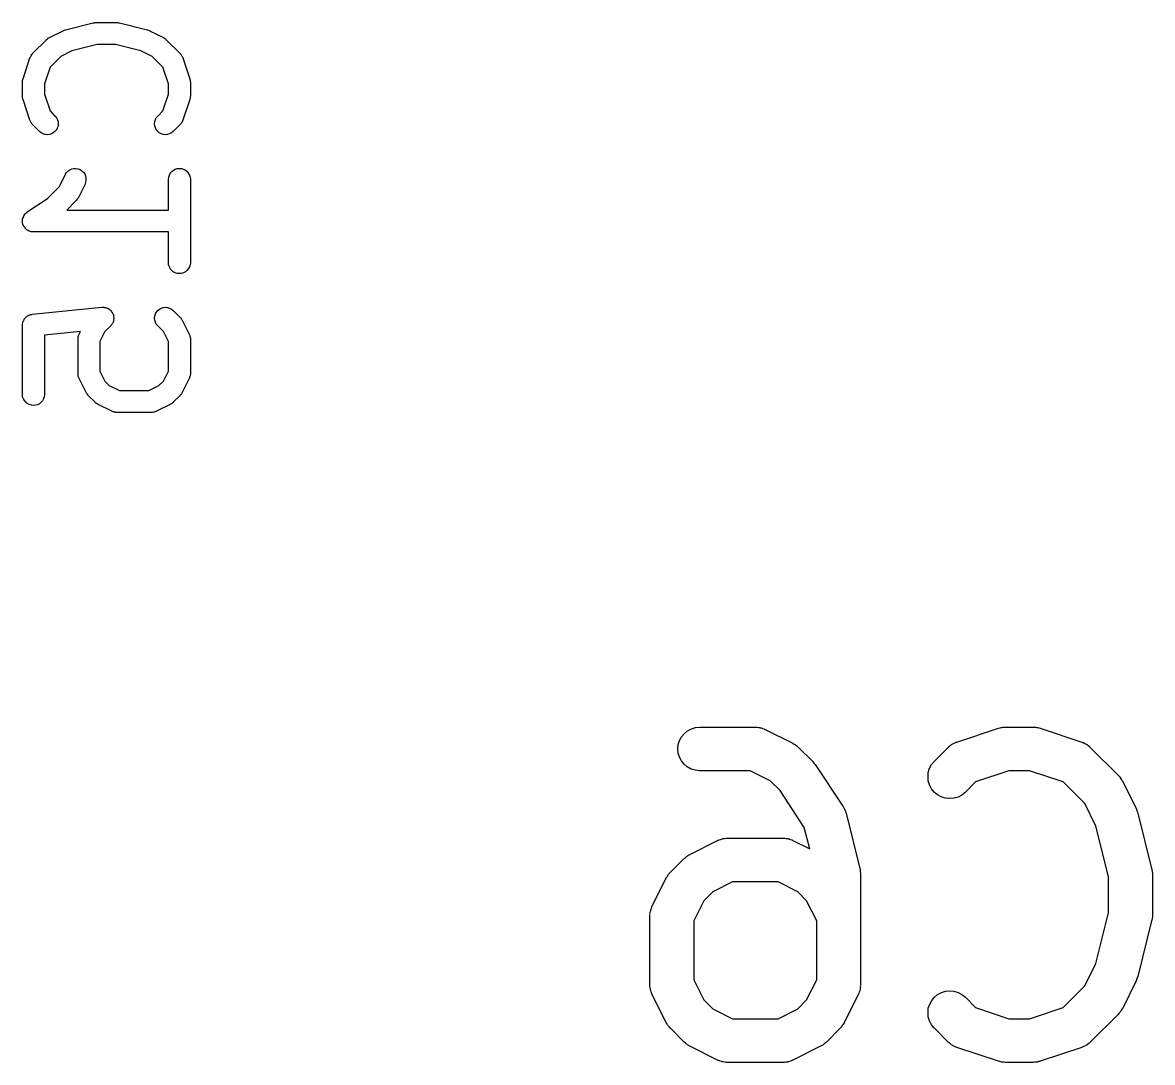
# Model space of a CAD drawing. Extents: x 112.9 to 189.1, y -124 to -78.
# Drawn here: x 160.489 to 164.361, y -92.697 to -89.132 of the extents above; entities that cross this region are included whole.
import ezdxf

# ---------------------------------------------------------------- set-up
doc = ezdxf.new("R2010")
doc.units = 0
doc.layers.add('BLACK', color=7, linetype='CONTINUOUS')

msp = doc.modelspace()

# ---------------------------------------------------------------- linework, layer by layer
at = {"layer": 'BLACK', "linetype": 'CONTINUOUS'}
for p, q in [((160.636, -89.1565), (160.731, -89.1327)), ((160.731, -89.1327), (160.732, -89.1325)), ((160.732, -89.1325), (160.733, -89.1325)), ((160.733, -89.1323), (160.736, -89.132)), ((160.733, -89.1325), (160.733, -89.1323)), ((160.736, -89.132), (160.739, -89.1316)), ((160.739, -89.1316), (160.74, -89.1316)), ((160.74, -89.1316), (160.74, -89.1315)), ((160.74, -89.1315), (160.812, -89.1315)), ((160.812, -89.1315), (160.812, -89.1316)), ((160.812, -89.1316), (160.813, -89.1316)), ((160.813, -89.1316), (160.814, -89.1316)), ((160.814, -89.1316), (160.817, -89.132)), ((160.817, -89.132), (160.82, -89.1324)), ((160.82, -89.1324), (160.82, -89.1326)), ((160.82, -89.1326), (160.821, -89.1327)), ((160.821, -89.1327), (160.916, -89.1565)), ((160.581, -89.1831), (160.628, -89.1593)), ((160.628, -89.1593), (160.629, -89.1591)), ((160.629, -89.1589), (160.633, -89.1578)), ((160.629, -89.159), (160.629, -89.1589)), ((160.629, -89.1591), (160.629, -89.159)), ((160.633, -89.1578), (160.636, -89.1566)), ((160.636, -89.1566), (160.636, -89.1565)), ((160.636, -89.1565), (160.636, -89.1565)), ((160.916, -89.1565), (160.917, -89.1566)), ((160.917, -89.1566), (160.917, -89.1567)), ((160.917, -89.1567), (160.917, -89.1567)), ((160.917, -89.1567), (160.92, -89.1579)), ((160.92, -89.1579), (160.924, -89.1592)), ((160.924, -89.1592), (160.924, -89.1593)), ((160.924, -89.1593), (160.924, -89.1593)), ((160.924, -89.1593), (160.972, -89.1831)), ((160.523, -89.2378), (160.571, -89.1902)), ((160.571, -89.1898), (160.573, -89.1885)), ((160.571, -89.1902), (160.571, -89.1898)), ((160.573, -89.1885), (160.575, -89.187)), ((160.575, -89.187), (160.576, -89.1862)), ((160.576, -89.1862), (160.577, -89.1852)), ((160.577, -89.1852), (160.579, -89.1842)), ((160.579, -89.1842), (160.581, -89.1831)), ((160.745, -89.2065), (160.658, -89.2282)), ((160.807, -89.2065), (160.745, -89.2065)), ((160.894, -89.2282), (160.807, -89.2065)), ((160.972, -89.1831), (160.972, -89.1834)), ((160.972, -89.1834), (160.974, -89.1845)), ((160.974, -89.1845), (160.976, -89.1855)), ((160.976, -89.1855), (160.977, -89.1865)), ((160.977, -89.1865), (160.978, -89.1873)), ((160.978, -89.1873), (160.98, -89.1888)), ((160.98, -89.1888), (160.981, -89.1901)), ((160.981, -89.1901), (161.029, -89.2378)), ((160.515, -89.2499), (160.517, -89.2476)), ((160.517, -89.2476), (160.518, -89.2453)), ((160.518, -89.2444), (160.519, -89.2434)), ((160.518, -89.2453), (160.518, -89.2444)), ((160.519, -89.2434), (160.52, -89.2414)), ((160.52, -89.2414), (160.522, -89.2394)), ((160.522, -89.2394), (160.523, -89.2386)), ((160.523, -89.2386), (160.523, -89.2378)), ((160.62, -89.2475), (160.583, -89.2845)), ((160.658, -89.2282), (160.62, -89.2475)), ((160.933, -89.2475), (160.894, -89.2282)), ((160.97, -89.2845), (160.933, -89.2475)), ((161.029, -89.2378), (161.029, -89.2381)), ((161.029, -89.2381), (161.03, -89.239)), ((161.03, -89.239), (161.031, -89.2398)), ((161.031, -89.2398), (161.032, -89.2419)), ((161.032, -89.2419), (161.034, -89.2439)), ((161.034, -89.2439), (161.034, -89.2448)), ((161.034, -89.2448), (161.035, -89.2457)), ((161.035, -89.2457), (161.036, -89.2481)), ((161.036, -89.2481), (161.037, -89.2504)), ((160.491, -89.3239), (160.514, -89.2524)), ((160.514, -89.2524), (160.515, -89.2519)), ((160.515, -89.2509), (160.515, -89.2499)), ((160.515, -89.2519), (160.515, -89.2509)), ((160.583, -89.2845), (160.564, -89.3418)), ((160.989, -89.3418), (160.97, -89.2845)), ((161.037, -89.2504), (161.038, -89.2514)), ((161.038, -89.2514), (161.038, -89.2524)), ((161.038, -89.2524), (161.062, -89.3239)), ((160.49, -89.3259), (160.491, -89.3239)), ((160.49, -89.3279), (160.49, -89.3259)), ((161.062, -89.3239), (161.062, -89.3244)), ((161.062, -89.3244), (161.062, -89.3264)), ((161.062, -89.3264), (161.063, -89.3284)), ((160.489, -89.3295), (160.49, -89.3279)), ((160.489, -89.331), (160.489, -89.3295)), ((160.489, -89.3331), (160.489, -89.331)), ((160.489, -89.3352), (160.489, -89.3331)), ((160.489, -89.3357), (160.489, -89.3352)), ((160.489, -89.3833), (160.489, -89.3357)), ((160.564, -89.3418), (160.564, -89.3772)), ((160.989, -89.3772), (160.989, -89.3418)), ((161.063, -89.3284), (161.063, -89.33)), ((161.063, -89.33), (161.063, -89.3315)), ((161.063, -89.3315), (161.063, -89.3336)), ((161.063, -89.3336), (161.064, -89.3357)), ((161.064, -89.3357), (161.064, -89.3833)), ((160.489, -89.3854), (160.489, -89.3833)), ((160.489, -89.3875), (160.489, -89.3854)), ((160.489, -89.3891), (160.489, -89.3875)), ((160.489, -89.3906), (160.489, -89.3891)), ((160.49, -89.3926), (160.489, -89.3906)), ((160.49, -89.3947), (160.49, -89.3926)), ((160.491, -89.3952), (160.49, -89.3947)), ((160.514, -89.4666), (160.491, -89.3952)), ((160.564, -89.3772), (160.583, -89.4345)), ((160.97, -89.4345), (160.989, -89.3772)), ((161.062, -89.3952), (161.038, -89.4666)), ((161.063, -89.3911), (161.062, -89.3931)), ((161.062, -89.3931), (161.062, -89.3952)), ((161.064, -89.3839), (161.063, -89.3859)), ((161.063, -89.3859), (161.063, -89.3881)), ((161.063, -89.3881), (161.063, -89.3896)), ((161.063, -89.3896), (161.063, -89.3911)), ((161.064, -89.3833), (161.064, -89.3839)), ((160.583, -89.4345), (160.6, -89.4521)), ((160.952, -89.4521), (160.97, -89.4345)), ((160.515, -89.4676), (160.514, -89.4666)), ((160.515, -89.4687), (160.515, -89.4676)), ((160.516, -89.471), (160.515, -89.4687)), ((160.517, -89.4733), (160.516, -89.471)), ((160.518, -89.4742), (160.517, -89.4733)), ((160.519, -89.4752), (160.518, -89.4742)), ((160.52, -89.4772), (160.519, -89.4752)), ((160.522, -89.4793), (160.52, -89.4772)), ((160.522, -89.48), (160.522, -89.4793)), ((160.523, -89.4809), (160.522, -89.48)), ((160.523, -89.4813), (160.523, -89.4809)), ((160.547, -89.5051), (160.523, -89.4813)), ((160.6, -89.4521), (160.601, -89.4524)), ((160.601, -89.4524), (160.605, -89.4581)), ((160.605, -89.4581), (160.609, -89.4646)), ((160.609, -89.4646), (160.611, -89.4717)), ((160.611, -89.4717), (160.611, -89.479)), ((160.611, -89.479), (160.611, -89.4862)), ((160.941, -89.4784), (160.942, -89.4712)), ((160.942, -89.4857), (160.941, -89.4784)), ((160.942, -89.4712), (160.944, -89.4642)), ((160.944, -89.4642), (160.947, -89.4577)), ((160.947, -89.4577), (160.952, -89.4521)), ((161.029, -89.4813), (161.005, -89.5051)), ((161.03, -89.4804), (161.029, -89.4813)), ((161.032, -89.4776), (161.03, -89.4797)), ((161.03, -89.4797), (161.03, -89.4804)), ((161.034, -89.4756), (161.032, -89.4776)), ((161.035, -89.4738), (161.034, -89.4747)), ((161.034, -89.4747), (161.034, -89.4756)), ((161.036, -89.4714), (161.035, -89.4738)), ((161.037, -89.4692), (161.036, -89.4714)), ((161.038, -89.4671), (161.037, -89.4681)), ((161.037, -89.4681), (161.037, -89.4692)), ((161.038, -89.4666), (161.038, -89.4671)), ((160.553, -89.5097), (160.547, -89.5051)), ((160.559, -89.5132), (160.553, -89.5097)), ((160.566, -89.5153), (160.559, -89.5132)), ((160.574, -89.5161), (160.566, -89.5153)), ((160.581, -89.5154), (160.574, -89.5161)), ((160.588, -89.5133), (160.581, -89.5154)), ((160.594, -89.5099), (160.588, -89.5133)), ((160.6, -89.5053), (160.594, -89.5099)), ((160.605, -89.4997), (160.6, -89.5053)), ((160.608, -89.4932), (160.605, -89.4997)), ((160.611, -89.4862), (160.608, -89.4932)), ((160.944, -89.4927), (160.942, -89.4857)), ((160.947, -89.4992), (160.944, -89.4927)), ((160.952, -89.5049), (160.947, -89.4992)), ((160.957, -89.5096), (160.952, -89.5049)), ((160.964, -89.5131), (160.957, -89.5096)), ((160.971, -89.5153), (160.964, -89.5131)), ((160.978, -89.5161), (160.971, -89.5153)), ((160.985, -89.5154), (160.978, -89.5161)), ((160.992, -89.5134), (160.985, -89.5154)), ((160.999, -89.51), (160.992, -89.5134)), ((161.005, -89.5055), (160.999, -89.51)), ((161.005, -89.5051), (161.005, -89.5055)), ((160.645, -89.6404), (160.651, -89.6363)), ((160.651, -89.6363), (160.658, -89.6333)), ((160.658, -89.6333), (160.665, -89.6318)), ((160.665, -89.6318), (160.672, -89.6317)), ((160.672, -89.6317), (160.679, -89.633)), ((160.679, -89.633), (160.686, -89.6356)), ((160.686, -89.6356), (160.692, -89.6396)), ((161.006, -89.6377), (161.012, -89.6343)), ((161.012, -89.6343), (161.019, -89.6322)), ((161.019, -89.6322), (161.026, -89.6315)), ((161.026, -89.6315), (161.034, -89.6323)), ((161.034, -89.6323), (161.041, -89.6345)), ((161.041, -89.6345), (161.047, -89.638)), ((160.614, -89.6945), (160.636, -89.6523)), ((160.636, -89.6518), (160.64, -89.6457)), ((160.636, -89.6523), (160.636, -89.6518)), ((160.64, -89.6457), (160.645, -89.6404)), ((160.692, -89.6396), (160.698, -89.6446)), ((160.698, -89.6446), (160.702, -89.6506)), ((160.702, -89.6506), (160.705, -89.6573)), ((160.705, -89.6573), (160.706, -89.6645)), ((160.706, -89.6718), (160.705, -89.679)), ((160.706, -89.6645), (160.706, -89.6718)), ((160.989, -89.6685), (160.99, -89.6612)), ((160.989, -89.669), (160.989, -89.6685)), ((160.989, -89.7744), (160.989, -89.669)), ((160.99, -89.6612), (160.992, -89.6543)), ((160.992, -89.6543), (160.995, -89.6479)), ((160.995, -89.6479), (161, -89.6423)), ((161, -89.6423), (161.006, -89.6377)), ((161.047, -89.638), (161.053, -89.6426)), ((161.053, -89.6426), (161.057, -89.6483)), ((161.057, -89.6483), (161.061, -89.6548)), ((161.061, -89.6548), (161.063, -89.6618)), ((161.063, -89.6618), (161.064, -89.669)), ((161.064, -89.669), (161.064, -89.9548)), ((160.574, -89.7351), (160.614, -89.6945)), ((160.703, -89.6858), (160.679, -89.7334)), ((160.705, -89.679), (160.703, -89.6858)), ((160.505, -89.7807), (160.574, -89.7351)), ((160.672, -89.7432), (160.641, -89.7744)), ((160.673, -89.7416), (160.672, -89.7432)), ((160.675, -89.74), (160.673, -89.7416)), ((160.676, -89.7375), (160.675, -89.7387)), ((160.675, -89.7387), (160.675, -89.74)), ((160.677, -89.7357), (160.676, -89.7375)), ((160.679, -89.7339), (160.677, -89.7357)), ((160.679, -89.7334), (160.679, -89.7339)), ((160.493, -89.794), (160.495, -89.791)), ((160.495, -89.7909), (160.498, -89.7879)), ((160.495, -89.791), (160.495, -89.7909)), ((160.495, -89.791), (160.495, -89.791)), ((160.498, -89.7879), (160.5, -89.7853)), ((160.5, -89.7853), (160.503, -89.7829)), ((160.5, -89.7853), (160.5, -89.7853)), ((160.5, -89.7853), (160.5, -89.7853)), ((160.503, -89.7829), (160.505, -89.7807)), ((160.505, -89.7807), (160.505, -89.7807)), ((160.505, -89.7807), (160.505, -89.7807)), ((160.505, -89.7807), (160.505, -89.7807)), ((160.641, -89.7744), (160.989, -89.7744)), ((160.489, -89.8044), (160.491, -89.8008)), ((160.489, -89.8083), (160.489, -89.8044)), ((160.489, -89.8044), (160.489, -89.8044)), ((160.489, -89.8044), (160.489, -89.8044)), ((160.489, -89.8116), (160.489, -89.8083)), ((160.489, -89.8117), (160.489, -89.8116)), ((160.489, -89.8155), (160.489, -89.8117)), ((160.489, -89.8117), (160.489, -89.8117)), ((160.489, -89.8189), (160.489, -89.8155)), ((160.489, -89.819), (160.489, -89.8189)), ((160.49, -89.8226), (160.489, -89.819)), ((160.489, -89.819), (160.489, -89.819)), ((160.491, -89.826), (160.49, -89.8226)), ((160.491, -89.8008), (160.492, -89.7974)), ((160.493, -89.8291), (160.491, -89.826)), ((160.491, -89.826), (160.491, -89.826)), ((160.491, -89.826), (160.491, -89.826)), ((160.492, -89.7974), (160.493, -89.794)), ((160.492, -89.7974), (160.492, -89.7974)), ((160.492, -89.7974), (160.492, -89.7974)), ((160.495, -89.8324), (160.493, -89.8291)), ((160.495, -89.8325), (160.495, -89.8324)), ((160.497, -89.8353), (160.495, -89.8325)), ((160.495, -89.8325), (160.495, -89.8325)), ((160.499, -89.8381), (160.497, -89.8353)), ((160.499, -89.8382), (160.499, -89.8381)), ((160.502, -89.8406), (160.499, -89.8382)), ((160.499, -89.8382), (160.499, -89.8382)), ((160.505, -89.8428), (160.502, -89.8406)), ((160.505, -89.8429), (160.505, -89.8428)), ((160.508, -89.8445), (160.505, -89.8429)), ((160.505, -89.8429), (160.505, -89.8429)), ((160.511, -89.8464), (160.508, -89.8445)), ((160.515, -89.8475), (160.511, -89.8464)), ((160.511, -89.8464), (160.511, -89.8464)), ((160.511, -89.8464), (160.511, -89.8464)), ((160.518, -89.8486), (160.515, -89.8475)), ((160.522, -89.849), (160.518, -89.8486)), ((160.518, -89.8486), (160.518, -89.8486)), ((160.518, -89.8486), (160.518, -89.8486)), ((160.526, -89.8494), (160.522, -89.849)), ((160.989, -89.8494), (160.526, -89.8494)), ((160.526, -89.8494), (160.526, -89.8494)), ((160.526, -89.8494), (160.526, -89.8494)), ((160.526, -89.8494), (160.526, -89.8494)), ((160.526, -89.8494), (160.526, -89.8494)), ((160.989, -89.9548), (160.989, -89.8494)), ((160.989, -89.962), (160.989, -89.9548)), ((160.992, -89.9691), (160.989, -89.962)), ((160.995, -89.9755), (160.992, -89.9691)), ((161, -89.9812), (160.995, -89.9755)), ((161.005, -89.9858), (161, -89.9812)), ((161.052, -89.9816), (161.047, -89.9861)), ((161.057, -89.9759), (161.052, -89.9816)), ((161.061, -89.9695), (161.057, -89.9759)), ((161.063, -89.9626), (161.061, -89.9695)), ((161.064, -89.9553), (161.063, -89.9626)), ((161.064, -89.9548), (161.064, -89.9553)), ((161.012, -89.9893), (161.005, -89.9858)), ((161.019, -89.9915), (161.012, -89.9893)), ((161.026, -89.9923), (161.019, -89.9915)), ((161.033, -89.9916), (161.026, -89.9923)), ((161.04, -89.9895), (161.033, -89.9916)), ((161.047, -89.9861), (161.04, -89.9895)), ((160.501, -90.1412), (160.502, -90.14)), ((160.502, -90.14), (160.504, -90.1389)), ((160.504, -90.1389), (160.506, -90.1377)), ((160.506, -90.1377), (160.507, -90.1369)), ((160.507, -90.1369), (160.509, -90.136)), ((160.509, -90.136), (160.51, -90.1352)), ((160.51, -90.1352), (160.512, -90.1343)), ((160.512, -90.1343), (160.514, -90.1338)), ((160.514, -90.1338), (160.515, -90.1332)), ((160.515, -90.1332), (160.517, -90.1328)), ((160.517, -90.1328), (160.519, -90.1322)), ((160.519, -90.1322), (160.521, -90.1321)), ((160.521, -90.1321), (160.522, -90.1317)), ((160.522, -90.1317), (160.761, -90.1079)), ((160.761, -90.1079), (160.761, -90.1079)), ((160.761, -90.1079), (160.763, -90.1079)), ((160.763, -90.1079), (160.765, -90.1077)), ((160.765, -90.1077), (160.767, -90.1079)), ((160.767, -90.1079), (160.768, -90.108)), ((160.768, -90.108), (160.77, -90.1083)), ((160.77, -90.1083), (160.772, -90.1085)), ((160.772, -90.1085), (160.774, -90.1091)), ((160.774, -90.1091), (160.776, -90.1095)), ((160.776, -90.1095), (160.777, -90.1102)), ((160.777, -90.1102), (160.779, -90.1107)), ((160.779, -90.1107), (160.781, -90.1116)), ((160.781, -90.1116), (160.782, -90.1123)), ((160.782, -90.1123), (160.784, -90.1134)), ((160.784, -90.1134), (160.785, -90.1142)), ((160.785, -90.1142), (160.787, -90.1154)), ((160.787, -90.1154), (160.788, -90.1165)), ((160.788, -90.1165), (160.79, -90.1178)), ((160.79, -90.1178), (160.791, -90.1189)), ((160.791, -90.1189), (160.792, -90.1204)), ((160.792, -90.1204), (160.793, -90.1217)), ((160.793, -90.1217), (160.794, -90.1232)), ((160.794, -90.1232), (160.796, -90.1246)), ((160.796, -90.1246), (160.796, -90.1262)), ((160.796, -90.1262), (160.797, -90.1278)), ((160.797, -90.1278), (160.798, -90.1295)), ((160.798, -90.1295), (160.799, -90.1311)), ((160.799, -90.1311), (160.8, -90.1329)), ((160.8, -90.1329), (160.8, -90.1346)), ((160.8, -90.1346), (160.801, -90.1364)), ((160.801, -90.1364), (160.801, -90.1381)), ((160.801, -90.1381), (160.801, -90.1399)), ((160.801, -90.1399), (160.802, -90.1418)), ((160.941, -90.1448), (160.942, -90.1376)), ((160.942, -90.1376), (160.944, -90.1306)), ((160.944, -90.1306), (160.948, -90.1242)), ((160.948, -90.1242), (160.952, -90.1185)), ((160.952, -90.1185), (160.958, -90.1139)), ((160.958, -90.1139), (160.964, -90.1105)), ((160.964, -90.1105), (160.971, -90.1084)), ((160.971, -90.1084), (160.979, -90.1077)), ((160.979, -90.1077), (160.986, -90.1085)), ((160.986, -90.1085), (160.993, -90.1106)), ((160.993, -90.1106), (160.999, -90.1141)), ((160.999, -90.1141), (161.005, -90.1187)), ((161.005, -90.1187), (161.029, -90.1425)), ((160.489, -90.1632), (160.49, -90.1612)), ((160.489, -90.1652), (160.489, -90.1632)), ((160.489, -90.1669), (160.489, -90.1652)), ((160.489, -90.1685), (160.489, -90.1669)), ((160.489, -90.169), (160.489, -90.1685)), ((160.489, -90.4071), (160.489, -90.169)), ((160.49, -90.158), (160.491, -90.1562)), ((160.49, -90.1597), (160.49, -90.158)), ((160.49, -90.1612), (160.49, -90.1597)), ((160.491, -90.1562), (160.492, -90.1543)), ((160.492, -90.1543), (160.493, -90.1528)), ((160.493, -90.1513), (160.494, -90.1496)), ((160.493, -90.1528), (160.493, -90.1513)), ((160.494, -90.1496), (160.495, -90.1479)), ((160.495, -90.1479), (160.496, -90.1466)), ((160.496, -90.1466), (160.497, -90.1452)), ((160.497, -90.1452), (160.499, -90.1438)), ((160.499, -90.1438), (160.5, -90.1423)), ((160.5, -90.1423), (160.501, -90.1412)), ((160.791, -90.1718), (160.771, -90.1913)), ((160.792, -90.1704), (160.791, -90.1718)), ((160.793, -90.1691), (160.792, -90.1704)), ((160.794, -90.1675), (160.793, -90.1691)), ((160.795, -90.1661), (160.794, -90.1675)), ((160.796, -90.1645), (160.795, -90.1661)), ((160.797, -90.163), (160.796, -90.1645)), ((160.798, -90.1613), (160.797, -90.163)), ((160.799, -90.1596), (160.798, -90.1613)), ((160.8, -90.1563), (160.799, -90.1579)), ((160.799, -90.1579), (160.799, -90.1596)), ((160.801, -90.1527), (160.8, -90.1544)), ((160.8, -90.1544), (160.8, -90.1563)), ((160.802, -90.1491), (160.801, -90.1508)), ((160.801, -90.1508), (160.801, -90.1527)), ((160.802, -90.1418), (160.802, -90.1436)), ((160.802, -90.1436), (160.802, -90.1454)), ((160.802, -90.1454), (160.802, -90.1472)), ((160.802, -90.1472), (160.802, -90.1491)), ((160.942, -90.1521), (160.941, -90.1448)), ((160.944, -90.1592), (160.942, -90.1521)), ((160.947, -90.1657), (160.944, -90.1592)), ((160.952, -90.1714), (160.947, -90.1657)), ((160.952, -90.1718), (160.952, -90.1714)), ((160.972, -90.1913), (160.952, -90.1718)), ((161.029, -90.1425), (161.029, -90.1429)), ((161.029, -90.1429), (161.031, -90.1445)), ((161.031, -90.1445), (161.032, -90.1461)), ((161.032, -90.1461), (161.033, -90.1474)), ((161.033, -90.1474), (161.034, -90.1486)), ((161.034, -90.1486), (161.035, -90.1505)), ((161.035, -90.1505), (161.036, -90.1523)), ((161.036, -90.1523), (161.06, -90.1999)), ((160.688, -90.1906), (160.564, -90.203)), ((160.564, -90.203), (160.564, -90.4071)), ((160.679, -90.2139), (160.68, -90.2114)), ((160.679, -90.215), (160.679, -90.2139)), ((160.679, -90.2161), (160.679, -90.215)), ((160.679, -90.2167), (160.679, -90.2161)), ((160.679, -90.3357), (160.679, -90.2167)), ((160.68, -90.2078), (160.681, -90.2067)), ((160.68, -90.2089), (160.68, -90.2078)), ((160.68, -90.2114), (160.68, -90.2089)), ((160.681, -90.2043), (160.682, -90.2019)), ((160.681, -90.2067), (160.681, -90.2043)), ((160.682, -90.2019), (160.683, -90.2009)), ((160.683, -90.1999), (160.688, -90.1906)), ((160.683, -90.2009), (160.683, -90.1999)), ((160.771, -90.1913), (160.754, -90.2255)), ((160.989, -90.2255), (160.972, -90.1913)), ((161.06, -90.1999), (161.06, -90.2004)), ((161.06, -90.2004), (161.06, -90.2014)), ((161.06, -90.2014), (161.061, -90.2024)), ((161.061, -90.2024), (161.062, -90.2048)), ((161.062, -90.2048), (161.062, -90.2072)), ((161.062, -90.2072), (161.063, -90.2083)), ((161.063, -90.2083), (161.063, -90.2094)), ((161.063, -90.2094), (161.063, -90.2119)), ((161.063, -90.2119), (161.064, -90.2145)), ((161.064, -90.2145), (161.064, -90.2156)), ((161.064, -90.2156), (161.064, -90.2167)), ((161.064, -90.2167), (161.064, -90.3357)), ((160.754, -90.2255), (160.754, -90.3269)), ((160.989, -90.3269), (160.989, -90.2255)), ((160.754, -90.3269), (160.771, -90.3611)), ((160.972, -90.3611), (160.989, -90.3269)), ((160.679, -90.3368), (160.679, -90.3357)), ((160.679, -90.3379), (160.679, -90.3368)), ((160.68, -90.3405), (160.679, -90.3379)), ((160.68, -90.343), (160.68, -90.3405)), ((160.68, -90.3441), (160.68, -90.343)), ((160.68, -90.3451), (160.68, -90.3441)), ((160.681, -90.3476), (160.68, -90.3451)), ((160.682, -90.35), (160.681, -90.3476)), ((160.683, -90.351), (160.682, -90.35)), ((160.683, -90.352), (160.683, -90.351)), ((160.683, -90.3525), (160.683, -90.352)), ((160.707, -90.4001), (160.683, -90.3525)), ((160.771, -90.3611), (160.786, -90.3763)), ((160.956, -90.3763), (160.972, -90.3611)), ((161.06, -90.3525), (161.036, -90.4001)), ((161.061, -90.3505), (161.06, -90.3515)), ((161.06, -90.3515), (161.06, -90.3525)), ((161.062, -90.3456), (161.061, -90.348)), ((161.061, -90.348), (161.061, -90.3505)), ((161.063, -90.3446), (161.062, -90.3456)), ((161.064, -90.3384), (161.063, -90.341)), ((161.063, -90.341), (161.063, -90.3435)), ((161.063, -90.3435), (161.063, -90.3446)), ((161.064, -90.3357), (161.064, -90.3362)), ((161.064, -90.3362), (161.064, -90.3373)), ((161.064, -90.3373), (161.064, -90.3384)), ((160.489, -90.4144), (160.489, -90.4071)), ((160.564, -90.4077), (160.563, -90.4149)), ((160.564, -90.4071), (160.564, -90.4077)), ((160.708, -90.4019), (160.707, -90.4001)), ((160.709, -90.4038), (160.708, -90.4019)), ((160.71, -90.405), (160.709, -90.4038)), ((160.711, -90.4063), (160.71, -90.405)), ((160.712, -90.4078), (160.711, -90.4063)), ((160.714, -90.4095), (160.712, -90.4078)), ((160.714, -90.4098), (160.714, -90.4095)), ((160.738, -90.4337), (160.714, -90.4098)), ((160.786, -90.3763), (160.821, -90.3935)), ((160.821, -90.3935), (160.922, -90.3935)), ((160.922, -90.3935), (160.956, -90.3763)), ((161.029, -90.4098), (161.005, -90.4337)), ((161.03, -90.4082), (161.029, -90.4098)), ((161.032, -90.4067), (161.03, -90.4082)), ((161.033, -90.4054), (161.032, -90.4067)), ((161.034, -90.4042), (161.033, -90.4054)), ((161.035, -90.4023), (161.034, -90.4042)), ((161.036, -90.4006), (161.035, -90.4023)), ((161.036, -90.4001), (161.036, -90.4006)), ((160.492, -90.4214), (160.489, -90.4144)), ((160.495, -90.4279), (160.492, -90.4214)), ((160.5, -90.4336), (160.495, -90.4279)), ((160.505, -90.4382), (160.5, -90.4336)), ((160.512, -90.4417), (160.505, -90.4382)), ((160.519, -90.4439), (160.512, -90.4417)), ((160.526, -90.4446), (160.519, -90.4439)), ((160.533, -90.444), (160.526, -90.4446)), ((160.54, -90.4419), (160.533, -90.444)), ((160.547, -90.4385), (160.54, -90.4419)), ((160.552, -90.4339), (160.547, -90.4385)), ((160.557, -90.4283), (160.552, -90.4339)), ((160.561, -90.4219), (160.557, -90.4283)), ((160.563, -90.4149), (160.561, -90.4219)), ((160.739, -90.435), (160.738, -90.4337)), ((160.741, -90.4365), (160.739, -90.435)), ((160.742, -90.4373), (160.741, -90.4365)), ((160.743, -90.4383), (160.742, -90.4373)), ((160.745, -90.4393), (160.743, -90.4383)), ((160.747, -90.4404), (160.745, -90.4393)), ((160.748, -90.4407), (160.747, -90.4404)), ((160.795, -90.4645), (160.748, -90.4407)), ((160.995, -90.4407), (160.948, -90.4645)), ((160.997, -90.4396), (160.995, -90.4407)), ((160.999, -90.4386), (160.997, -90.4396)), ((161, -90.4376), (160.999, -90.4386)), ((161.002, -90.4368), (161, -90.4376)), ((161.003, -90.4353), (161.002, -90.4368)), ((161.005, -90.434), (161.003, -90.4353)), ((161.005, -90.4337), (161.005, -90.434)), ((160.796, -90.4649), (160.795, -90.4645)), ((160.797, -90.4654), (160.796, -90.4649)), ((160.8, -90.4662), (160.797, -90.4654)), ((160.802, -90.4671), (160.8, -90.4662)), ((160.803, -90.4673), (160.802, -90.4671)), ((160.804, -90.4676), (160.803, -90.4673)), ((160.807, -90.4679), (160.804, -90.4676)), ((160.809, -90.4684), (160.807, -90.4679)), ((160.81, -90.4683), (160.809, -90.4684)), ((160.811, -90.4684), (160.81, -90.4683)), ((160.812, -90.4685), (160.811, -90.4684)), ((160.931, -90.4685), (160.812, -90.4685)), ((160.932, -90.4683), (160.931, -90.4685)), ((160.933, -90.4684), (160.932, -90.4683)), ((160.936, -90.468), (160.933, -90.4684)), ((160.938, -90.4677), (160.936, -90.468)), ((160.939, -90.4674), (160.938, -90.4677)), ((160.94, -90.4672), (160.939, -90.4674)), ((160.943, -90.4664), (160.94, -90.4672)), ((160.945, -90.4656), (160.943, -90.4664)), ((160.946, -90.4651), (160.945, -90.4656)), ((160.947, -90.4647), (160.946, -90.4651)), ((160.948, -90.4645), (160.947, -90.4647)), ((162.747, -91.5804), (162.757, -91.5692)), ((162.757, -91.5692), (162.768, -91.5599)), ((162.768, -91.5599), (162.781, -91.553)), ((162.781, -91.553), (162.795, -91.5488)), ((162.795, -91.5488), (162.81, -91.5474)), ((162.81, -91.5474), (163, -91.5474)), ((163, -91.5474), (163.001, -91.5474)), ((163.001, -91.5474), (163.003, -91.5476)), ((163.003, -91.5476), (163.005, -91.5476)), ((163.005, -91.5476), (163.011, -91.5484)), ((163.011, -91.5484), (163.016, -91.549)), ((163.016, -91.549), (163.018, -91.5497)), ((163.018, -91.5497), (163.02, -91.5501)), ((163.02, -91.5501), (163.025, -91.5519)), ((163.025, -91.5519), (163.03, -91.5534)), ((163.03, -91.5534), (163.031, -91.5545)), ((163.031, -91.5545), (163.034, -91.5553)), ((163.034, -91.5553), (163.129, -91.6029)), ((163.691, -91.5988), (163.833, -91.5512)), ((163.833, -91.5512), (163.834, -91.5509)), ((163.834, -91.5509), (163.839, -91.55)), ((163.839, -91.55), (163.843, -91.5488)), ((163.843, -91.5488), (163.846, -91.5485)), ((163.846, -91.5485), (163.849, -91.5479)), ((163.849, -91.5479), (163.853, -91.5478)), ((163.853, -91.5478), (163.857, -91.5474)), ((163.857, -91.5474), (163.952, -91.5474)), ((163.952, -91.5474), (163.953, -91.5474)), ((163.953, -91.5474), (163.958, -91.5479)), ((163.958, -91.5479), (163.962, -91.548)), ((163.962, -91.548), (163.965, -91.5487)), ((163.965, -91.5487), (163.968, -91.549)), ((163.968, -91.549), (163.972, -91.5503)), ((163.972, -91.5503), (163.976, -91.5512)), ((163.976, -91.5512), (164.119, -91.5988)), ((162.735, -91.6219), (162.736, -91.6073)), ((162.736, -91.6073), (162.74, -91.5933)), ((162.74, -91.5933), (162.747, -91.5804)), ((163.129, -91.6029), (163.13, -91.6034)), ((163.13, -91.6034), (163.133, -91.6057)), ((163.133, -91.6057), (163.137, -91.6077)), ((163.137, -91.6077), (163.139, -91.6097)), ((163.139, -91.6097), (163.142, -91.6114)), ((163.142, -91.6114), (163.145, -91.6143)), ((163.665, -91.6133), (163.669, -91.6103)), ((163.669, -91.6103), (163.673, -91.6071)), ((163.673, -91.6071), (163.675, -91.6061)), ((163.675, -91.6061), (163.677, -91.6048)), ((163.677, -91.6048), (163.682, -91.6027)), ((163.682, -91.6027), (163.686, -91.6004)), ((163.686, -91.6004), (163.689, -91.5997)), ((163.689, -91.5997), (163.691, -91.5988)), ((164.119, -91.5988), (164.12, -91.5992)), ((164.12, -91.5992), (164.122, -91.6001)), ((164.122, -91.6001), (164.124, -91.6008)), ((164.124, -91.6008), (164.129, -91.6032)), ((164.129, -91.6032), (164.133, -91.6053)), ((164.133, -91.6053), (164.135, -91.6066)), ((164.135, -91.6066), (164.137, -91.6077)), ((164.137, -91.6077), (164.141, -91.6109)), ((164.141, -91.6109), (164.145, -91.6139)), ((162.736, -91.6364), (162.735, -91.6219)), ((162.74, -91.6505), (162.736, -91.6364)), ((163.145, -91.6143), (163.148, -91.617)), ((163.148, -91.617), (163.196, -91.6646)), ((163.614, -91.6646), (163.661, -91.617)), ((163.661, -91.617), (163.662, -91.6162)), ((163.662, -91.6162), (163.664, -91.6149)), ((163.664, -91.6149), (163.665, -91.6133)), ((164.145, -91.6139), (164.147, -91.6156)), ((164.147, -91.6156), (164.148, -91.617)), ((164.148, -91.617), (164.244, -91.7122)), ((162.747, -91.6634), (162.74, -91.6505)), ((162.756, -91.6749), (162.747, -91.6634)), ((162.767, -91.6843), (162.756, -91.6749)), ((162.78, -91.6913), (162.767, -91.6843)), ((163.196, -91.6646), (163.196, -91.6647)), ((163.196, -91.6647), (163.196, -91.6647)), ((163.196, -91.6647), (163.196, -91.6647)), ((163.196, -91.6647), (163.197, -91.6653)), ((163.197, -91.6653), (163.201, -91.6707)), ((163.201, -91.6707), (163.205, -91.676)), ((163.205, -91.676), (163.3, -91.8189)), ((163.593, -91.7028), (163.597, -91.6888)), ((163.597, -91.6888), (163.604, -91.6759)), ((163.604, -91.6759), (163.614, -91.6646)), ((162.794, -91.6957), (162.78, -91.6913)), ((162.808, -91.6974), (162.794, -91.6957)), ((162.81, -91.6974), (162.808, -91.6974)), ((162.982, -91.6974), (162.81, -91.6974)), ((163.051, -91.7316), (162.982, -91.6974)), ((163.592, -91.7174), (163.593, -91.7028)), ((163.593, -91.7319), (163.592, -91.7174)), ((163.869, -91.6974), (163.755, -91.7356)), ((163.94, -91.6974), (163.869, -91.6974)), ((164.055, -91.7356), (163.94, -91.6974)), ((164.244, -91.7122), (164.244, -91.7129)), ((164.244, -91.7129), (164.247, -91.7162)), ((164.247, -91.7162), (164.25, -91.7193)), ((164.25, -91.7193), (164.251, -91.722)), ((164.251, -91.722), (164.253, -91.7244)), ((164.253, -91.7244), (164.255, -91.7281)), ((163.085, -91.7654), (163.051, -91.7316)), ((163.168, -91.8913), (163.085, -91.7654)), ((163.597, -91.746), (163.593, -91.7319)), ((163.604, -91.7589), (163.597, -91.746)), ((163.613, -91.7703), (163.604, -91.7589)), ((163.755, -91.7356), (163.72, -91.7707)), ((164.129, -91.8097), (164.055, -91.7356)), ((164.255, -91.7281), (164.258, -91.7317)), ((164.258, -91.7317), (164.305, -91.8269)), ((163.625, -91.7797), (163.613, -91.7703)), ((163.637, -91.7867), (163.625, -91.7797)), ((163.651, -91.791), (163.637, -91.7867)), ((163.666, -91.7926), (163.651, -91.791)), ((163.68, -91.7913), (163.666, -91.7926)), ((163.695, -91.7873), (163.68, -91.7913)), ((163.708, -91.7805), (163.695, -91.7873)), ((163.719, -91.7714), (163.708, -91.7805)), ((163.72, -91.7707), (163.719, -91.7714)), ((163.3, -91.8189), (163.301, -91.8197)), ((163.301, -91.8197), (163.303, -91.8242)), ((163.303, -91.8242), (163.306, -91.8285)), ((163.306, -91.8285), (163.307, -91.8307)), ((163.307, -91.8307), (163.308, -91.8328)), ((163.308, -91.8328), (163.309, -91.8376)), ((163.309, -91.8376), (163.311, -91.8423)), ((163.311, -91.8423), (163.358, -92.0328)), ((164.167, -91.8867), (164.129, -91.8097)), ((164.305, -91.8269), (164.306, -91.8279)), ((164.306, -91.8279), (164.306, -91.8282)), ((164.306, -91.8282), (164.306, -91.8285)), ((164.306, -91.8285), (164.308, -91.8351)), ((164.308, -91.8351), (164.311, -91.8416)), ((164.311, -91.8416), (164.311, -91.842)), ((164.311, -91.842), (164.311, -91.8423)), ((164.311, -91.8423), (164.358, -92.0328)), ((163.187, -91.9654), (163.168, -91.8913)), ((164.211, -92.0602), (164.167, -91.8867)), ((162.776, -91.9839), (162.871, -91.9363)), ((162.871, -91.9363), (162.872, -91.9358)), ((162.872, -91.9358), (162.874, -91.935)), ((162.874, -91.935), (162.876, -91.934)), ((162.876, -91.934), (162.881, -91.9325)), ((162.881, -91.9325), (162.886, -91.9307)), ((162.886, -91.9307), (162.888, -91.9304)), ((162.888, -91.9304), (162.89, -91.9298)), ((162.89, -91.9298), (162.895, -91.9293)), ((162.895, -91.9293), (162.9, -91.9285)), ((162.9, -91.9285), (162.903, -91.9285)), ((162.903, -91.9285), (162.905, -91.9283)), ((162.905, -91.9283), (163.095, -91.9283)), ((163.095, -91.9283), (163.096, -91.9283)), ((163.096, -91.9283), (163.098, -91.9286)), ((163.098, -91.9286), (163.101, -91.9285)), ((163.101, -91.9285), (163.106, -91.9294)), ((163.106, -91.9294), (163.111, -91.93)), ((163.111, -91.93), (163.113, -91.9306)), ((163.113, -91.9306), (163.115, -91.931)), ((163.115, -91.931), (163.12, -91.9329)), ((163.12, -91.9329), (163.125, -91.9344)), ((163.125, -91.9344), (163.127, -91.9355)), ((163.127, -91.9355), (163.129, -91.9363)), ((163.129, -91.9363), (163.187, -91.9654)), ((162.709, -92.0455), (162.756, -91.9979)), ((162.756, -91.9979), (162.757, -91.9972)), ((162.757, -91.9972), (162.761, -91.9946)), ((162.761, -91.9946), (162.764, -91.9917)), ((162.764, -91.9917), (162.766, -91.99)), ((162.766, -91.99), (162.769, -91.9881)), ((162.769, -91.9881), (162.772, -91.9861)), ((162.772, -91.9861), (162.776, -91.9839)), ((163.358, -92.0328), (163.359, -92.0338)), ((163.359, -92.0338), (163.359, -92.0351)), ((163.359, -92.0351), (163.359, -92.0364)), ((163.359, -92.0364), (163.36, -92.0424)), ((164.358, -92.0328), (164.359, -92.0338)), ((164.359, -92.0338), (164.359, -92.0351)), ((164.359, -92.0351), (164.359, -92.0364)), ((164.359, -92.0364), (164.36, -92.0424)), ((162.647, -92.1603), (162.695, -92.065)), ((162.695, -92.0641), (162.698, -92.0606)), ((162.695, -92.065), (162.695, -92.0641)), ((162.698, -92.0606), (162.7, -92.0568)), ((162.7, -92.0568), (162.702, -92.0544)), ((162.702, -92.0544), (162.703, -92.0518)), ((162.703, -92.0518), (162.706, -92.0488)), ((162.706, -92.0488), (162.709, -92.0455)), ((163.36, -92.0424), (163.361, -92.0483)), ((163.361, -92.0483), (163.361, -92.0496)), ((163.361, -92.0496), (163.361, -92.051)), ((163.361, -92.051), (163.361, -92.4319)), ((164.211, -92.1846), (164.211, -92.0602)), ((164.36, -92.0424), (164.361, -92.0483)), ((164.361, -92.0483), (164.361, -92.0496)), ((164.361, -92.0496), (164.361, -92.051)), ((164.361, -92.051), (164.361, -92.1938)), ((162.854, -92.1126), (162.824, -92.143)), ((162.922, -92.0783), (162.854, -92.1126)), ((163.078, -92.0783), (162.922, -92.0783)), ((163.146, -92.1126), (163.078, -92.0783)), ((163.176, -92.143), (163.146, -92.1126)), ((162.824, -92.143), (162.789, -92.2115)), ((163.211, -92.2115), (163.176, -92.143)), ((162.639, -92.1884), (162.64, -92.1833)), ((162.64, -92.1906), (162.639, -92.1884)), ((162.639, -92.1928), (162.64, -92.1906)), ((162.64, -92.1833), (162.641, -92.1782)), ((162.641, -92.1782), (162.642, -92.1761)), ((162.642, -92.1739), (162.644, -92.1691)), ((162.642, -92.1761), (162.642, -92.1739)), ((162.644, -92.1691), (162.645, -92.1643)), ((162.645, -92.1643), (162.646, -92.1623)), ((162.646, -92.1623), (162.647, -92.1603)), ((164.167, -92.3581), (164.211, -92.1846)), ((162.639, -92.1938), (162.639, -92.1928)), ((162.639, -92.4319), (162.639, -92.1938)), ((162.789, -92.2115), (162.789, -92.4142)), ((163.211, -92.4142), (163.211, -92.2115)), ((164.358, -92.212), (164.311, -92.4025)), ((164.359, -92.2107), (164.358, -92.212)), ((164.36, -92.2035), (164.359, -92.2094)), ((164.359, -92.2094), (164.359, -92.2107)), ((164.361, -92.1975), (164.36, -92.2035)), ((164.361, -92.1938), (164.361, -92.1949)), ((164.361, -92.1949), (164.361, -92.1962)), ((164.361, -92.1962), (164.361, -92.1975)), ((164.129, -92.4351), (164.167, -92.3581)), ((162.789, -92.4142), (162.824, -92.4827)), ((163.176, -92.4827), (163.211, -92.4142)), ((164.305, -92.4178), (164.258, -92.5131)), ((164.308, -92.4107), (164.305, -92.4172)), ((164.305, -92.4172), (164.305, -92.4175)), ((164.305, -92.4175), (164.305, -92.4178)), ((164.31, -92.4042), (164.308, -92.4107)), ((164.311, -92.4035), (164.31, -92.4038)), ((164.31, -92.4038), (164.31, -92.4042)), ((164.311, -92.4025), (164.311, -92.4035)), ((162.639, -92.4341), (162.639, -92.4319)), ((162.639, -92.4363), (162.639, -92.4341)), ((162.64, -92.4414), (162.639, -92.4363)), ((162.641, -92.4465), (162.64, -92.4414)), ((162.641, -92.4486), (162.641, -92.4465)), ((162.642, -92.4508), (162.641, -92.4486)), ((162.643, -92.4556), (162.642, -92.4508)), ((162.645, -92.4605), (162.643, -92.4556)), ((162.646, -92.4624), (162.645, -92.4605)), ((162.647, -92.4645), (162.646, -92.4624)), ((163.355, -92.4614), (163.354, -92.4634)), ((163.356, -92.4566), (163.355, -92.4614)), ((163.358, -92.4518), (163.356, -92.4566)), ((163.359, -92.4475), (163.358, -92.4496)), ((163.358, -92.4496), (163.358, -92.4518)), ((163.36, -92.4424), (163.359, -92.4475)), ((163.361, -92.433), (163.36, -92.4351)), ((163.36, -92.4351), (163.361, -92.4374)), ((163.361, -92.4374), (163.36, -92.4424)), ((163.361, -92.4319), (163.361, -92.433)), ((163.625, -92.4645), (163.638, -92.4577)), ((163.638, -92.4577), (163.652, -92.4535)), ((163.652, -92.4535), (163.667, -92.4521)), ((163.667, -92.4521), (163.681, -92.4536)), ((163.681, -92.4536), (163.695, -92.4579)), ((163.695, -92.4579), (163.708, -92.4648)), ((164.055, -92.5092), (164.129, -92.4351)), ((162.647, -92.4654), (162.647, -92.4645)), ((162.695, -92.5607), (162.647, -92.4654)), ((162.824, -92.4827), (162.854, -92.5131)), ((163.146, -92.5131), (163.176, -92.4827)), ((163.353, -92.4654), (163.305, -92.5607)), ((163.354, -92.4634), (163.353, -92.4654)), ((163.593, -92.5118), (163.598, -92.4978)), ((163.598, -92.4978), (163.605, -92.485)), ((163.605, -92.485), (163.614, -92.4737)), ((163.614, -92.4737), (163.625, -92.4645)), ((163.708, -92.4648), (163.72, -92.4741)), ((163.72, -92.4741), (163.755, -92.5092)), ((162.854, -92.5131), (162.922, -92.5474)), ((163.078, -92.5474), (163.146, -92.5131)), ((163.592, -92.5264), (163.593, -92.5118)), ((163.593, -92.5409), (163.592, -92.5264)), ((163.755, -92.5092), (163.869, -92.5474)), ((163.94, -92.5474), (164.055, -92.5092)), ((164.244, -92.5326), (164.148, -92.6278)), ((164.246, -92.5293), (164.244, -92.5326)), ((164.249, -92.5263), (164.246, -92.5293)), ((164.251, -92.5237), (164.249, -92.5263)), ((164.253, -92.5212), (164.251, -92.5237)), ((164.255, -92.5175), (164.253, -92.5212)), ((164.257, -92.514), (164.255, -92.5175)), ((164.258, -92.5131), (164.257, -92.514)), ((162.697, -92.5643), (162.695, -92.5607)), ((162.699, -92.568), (162.697, -92.5643)), ((162.701, -92.5704), (162.699, -92.568)), ((162.703, -92.5731), (162.701, -92.5704)), ((162.706, -92.5761), (162.703, -92.5731)), ((162.708, -92.5794), (162.706, -92.5761)), ((162.709, -92.5802), (162.708, -92.5794)), ((162.922, -92.5474), (163.078, -92.5474)), ((163.294, -92.5769), (163.291, -92.5802)), ((163.297, -92.5739), (163.294, -92.5769)), ((163.298, -92.5713), (163.297, -92.5739)), ((163.3, -92.5689), (163.298, -92.5713)), ((163.302, -92.5652), (163.3, -92.5689)), ((163.305, -92.5616), (163.302, -92.5652)), ((163.305, -92.5607), (163.305, -92.5616)), ((163.597, -92.555), (163.593, -92.5409)), ((163.604, -92.568), (163.597, -92.555)), ((163.613, -92.5794), (163.604, -92.568)), ((163.614, -92.5802), (163.613, -92.5794)), ((163.869, -92.5474), (163.94, -92.5474)), ((162.756, -92.6278), (162.709, -92.5802)), ((163.291, -92.5802), (163.244, -92.6278)), ((163.661, -92.6278), (163.614, -92.5802)), ((162.76, -92.6305), (162.756, -92.6278)), ((162.763, -92.6334), (162.76, -92.6305)), ((162.765, -92.6351), (162.763, -92.6334)), ((162.768, -92.6371), (162.765, -92.6351)), ((162.772, -92.6391), (162.768, -92.6371)), ((162.775, -92.6414), (162.772, -92.6391)), ((162.776, -92.6418), (162.775, -92.6414)), ((162.871, -92.6895), (162.776, -92.6418)), ((163.224, -92.6418), (163.129, -92.6895)), ((163.228, -92.6396), (163.224, -92.6418)), ((163.231, -92.6377), (163.228, -92.6396)), ((163.234, -92.6357), (163.231, -92.6377)), ((163.236, -92.6341), (163.234, -92.6357)), ((163.239, -92.6312), (163.236, -92.6341)), ((163.243, -92.6285), (163.239, -92.6312)), ((163.244, -92.6278), (163.243, -92.6285)), ((163.663, -92.6292), (163.661, -92.6278)), ((163.664, -92.6308), (163.663, -92.6292)), ((163.669, -92.6338), (163.664, -92.6308)), ((163.673, -92.6371), (163.669, -92.6338)), ((163.675, -92.6381), (163.673, -92.6371)), ((163.676, -92.6394), (163.675, -92.6381)), ((163.681, -92.6416), (163.676, -92.6394)), ((163.685, -92.644), (163.681, -92.6416)), ((163.688, -92.6446), (163.685, -92.644)), ((163.69, -92.6456), (163.688, -92.6446)), ((163.691, -92.6459), (163.69, -92.6456)), ((163.833, -92.6935), (163.691, -92.6459)), ((164.119, -92.6459), (163.976, -92.6935)), ((164.121, -92.645), (164.119, -92.6459)), ((164.123, -92.6444), (164.121, -92.645)), ((164.128, -92.642), (164.123, -92.6444)), ((164.132, -92.64), (164.128, -92.642)), ((164.134, -92.6387), (164.132, -92.64)), ((164.136, -92.6377), (164.134, -92.6387)), ((164.14, -92.6345), (164.136, -92.6377)), ((164.144, -92.6315), (164.14, -92.6345)), ((164.146, -92.6299), (164.144, -92.6315)), ((164.148, -92.6285), (164.146, -92.6299)), ((164.148, -92.6278), (164.148, -92.6285)), ((162.873, -92.6903), (162.871, -92.6895)), ((162.875, -92.6913), (162.873, -92.6903)), ((162.88, -92.6929), (162.875, -92.6913)), ((162.885, -92.6947), (162.88, -92.6929)), ((162.887, -92.6951), (162.885, -92.6947)), ((162.889, -92.6957), (162.887, -92.6951)), ((163.112, -92.6953), (163.11, -92.696)), ((163.114, -92.695), (163.112, -92.6953)), ((163.119, -92.6932), (163.114, -92.695)), ((163.124, -92.6917), (163.119, -92.6932)), ((163.126, -92.6907), (163.124, -92.6917)), ((163.128, -92.6899), (163.126, -92.6907)), ((163.129, -92.6895), (163.128, -92.6899)), ((163.838, -92.6945), (163.833, -92.6935)), ((163.842, -92.6957), (163.838, -92.6945)), ((163.971, -92.6947), (163.967, -92.696)), ((163.975, -92.6939), (163.971, -92.6947)), ((163.976, -92.6935), (163.975, -92.6939)), ((162.894, -92.6963), (162.889, -92.6957)), ((162.899, -92.6972), (162.894, -92.6963)), ((162.902, -92.6971), (162.899, -92.6972)), ((162.904, -92.6974), (162.902, -92.6971)), ((162.905, -92.6974), (162.904, -92.6974)), ((163.095, -92.6974), (162.905, -92.6974)), ((163.097, -92.6972), (163.095, -92.6974)), ((163.1, -92.6973), (163.097, -92.6972)), ((163.105, -92.6965), (163.1, -92.6973)), ((163.11, -92.696), (163.105, -92.6965)), ((163.845, -92.6961), (163.842, -92.6957)), ((163.848, -92.6968), (163.845, -92.6961)), ((163.852, -92.6969), (163.848, -92.6968)), ((163.856, -92.6974), (163.852, -92.6969)), ((163.857, -92.6974), (163.856, -92.6974)), ((163.952, -92.6974), (163.857, -92.6974)), ((163.957, -92.697), (163.952, -92.6974)), ((163.961, -92.6969), (163.957, -92.697)), ((163.964, -92.6963), (163.961, -92.6969)), ((163.967, -92.696), (163.964, -92.6963))]:
    msp.add_line(p, q, dxfattribs=at)

doc.saveas('drawing.dxf')
